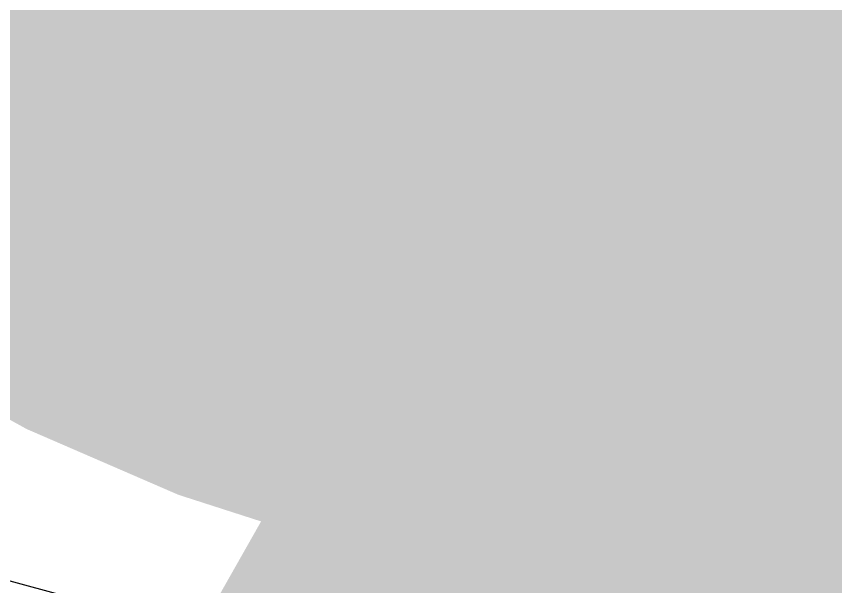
# Model space of a CAD drawing. Header units: inches. Extents: x -18 to 217, y -14 to 159.
# Drawn here: x 39.6293 to 39.9639, y 34.5681 to 34.8011 of the extents above; entities that cross this region are included whole.
import ezdxf

# ---------------------------------------------------------------- set-up
doc = ezdxf.new("R2010")
doc.units = ezdxf.units.IN
for name, color, linetype in [('Bottom Layer', 5, 'Continuous'), ('Dimension', 6, 'Continuous'), ('Fabrication', 76, 'Continuous'), ('Top Layer', 1, 'Continuous'), ('Top Overlay', 2, 'Continuous')]:
    doc.layers.add(name, color=color, linetype=linetype)

msp = doc.modelspace()

# ---------------------------------------------------------------- linework, layer by layer
at = {"layer": 'Bottom Layer', "const_width": 0.254}
msp.add_lwpolyline([(39.79293, 34.70748, -0.410559), (39.39057, 35.3965)], format="xyb", dxfattribs=at)
msp.add_lwpolyline([(39.79293, 34.70748), (40.73418, 34.4459)], dxfattribs=at)
at = {"layer": 'Bottom Layer', "const_width": 0.127}
msp.add_lwpolyline([(39.72943, 34.70748, 1), (39.85643, 34.70748, 1)], format="xyb", close=True, dxfattribs=at)
msp.add_lwpolyline([(39.72943, 34.70748, 1), (39.85643, 34.70748, 1)], format="xyb", close=True, dxfattribs=at)
at = {"layer": 'Dimension', "const_width": 0.254}
msp.add_lwpolyline([(29.16305, -5.34744), (42.36283, 43.91478)], dxfattribs=at)
for points in [[(58.31, 19.467, 1), (13.31, 19.467, 1)], [(54.56034, 19.46693, 1), (17.06033, 19.46693, 1)]]:
    msp.add_lwpolyline(points, format="xyb", close=True, dxfattribs=at)
at = {"layer": 'Fabrication', "const_width": 0.0127}
msp.add_lwpolyline([(39.83045, 34.95648, -0.476876), (38.92475, 34.22281)], format="xyb", dxfattribs=at)
msp.add_lwpolyline([(39.83045, 34.95648, -0.476876), (38.92475, 34.22281)], format="xyb", dxfattribs=at)
msp.add_lwpolyline([(39.83045, 34.95648, -0.476876), (38.92475, 34.22281)], format="xyb", dxfattribs=at)
msp.add_lwpolyline([(39.83045, 34.95648, -0.476876), (38.92475, 34.22281)], format="xyb", dxfattribs=at)
for points in [[(39.89903, 34.80766), (39.90502, 34.79458)], [(39.89903, 34.80766), (39.90502, 34.79458)], [(39.90502, 34.79458), (39.91391, 34.77515)], [(39.90502, 34.79458), (39.91391, 34.77515)], [(39.91391, 34.77515), (39.9168, 34.76882)], [(39.91391, 34.77515), (39.9168, 34.76882)], [(39.9168, 34.76882), (39.9216, 34.7583)], [(39.9168, 34.76882), (39.9216, 34.7583)], [(39.9216, 34.7583), (39.92731, 34.74582)], [(39.9216, 34.7583), (39.92731, 34.74582)], [(39.92731, 34.74582), (39.93428, 34.73053)], [(39.92731, 34.74582), (39.93428, 34.73053)], [(39.93428, 34.73053), (39.94363, 34.71001)], [(39.93428, 34.73053), (39.94363, 34.71001)], [(39.94363, 34.71001), (39.98415, 34.62079)], [(39.94363, 34.71001), (39.98415, 34.62079)]]:
    msp.add_lwpolyline(points, dxfattribs=at)
at = {"layer": 'Fabrication', "const_width": 0.00635}
for points in [[(39.90184, 34.79458, 1), (39.90819, 34.79458, 1)], [(39.90184, 34.79458, 1), (39.90819, 34.79458, 1)], [(39.90184, 34.79458, 1), (39.90819, 34.79458, 1)], [(39.90184, 34.79458, 1), (39.90819, 34.79458, 1)], [(39.91073, 34.77515, 1), (39.91708, 34.77515, 1)], [(39.91073, 34.77515, 1), (39.91708, 34.77515, 1)], [(39.91073, 34.77515, 1), (39.91708, 34.77515, 1)], [(39.91073, 34.77515, 1), (39.91708, 34.77515, 1)], [(39.91363, 34.76882, 1), (39.91998, 34.76882, 1)], [(39.91363, 34.76882, 1), (39.91998, 34.76882, 1)], [(39.91363, 34.76882, 1), (39.91998, 34.76882, 1)], [(39.91363, 34.76882, 1), (39.91998, 34.76882, 1)], [(39.91843, 34.7583, 1), (39.92478, 34.7583, 1)], [(39.91843, 34.7583, 1), (39.92478, 34.7583, 1)], [(39.91843, 34.7583, 1), (39.92478, 34.7583, 1)], [(39.91843, 34.7583, 1), (39.92478, 34.7583, 1)], [(39.92413, 34.74582, 1), (39.93048, 34.74582, 1)], [(39.92413, 34.74582, 1), (39.93048, 34.74582, 1)], [(39.92413, 34.74582, 1), (39.93048, 34.74582, 1)], [(39.92413, 34.74582, 1), (39.93048, 34.74582, 1)], [(39.93111, 34.73053, 1), (39.93746, 34.73053, 1)], [(39.93111, 34.73053, 1), (39.93746, 34.73053, 1)], [(39.93111, 34.73053, 1), (39.93746, 34.73053, 1)], [(39.93111, 34.73053, 1), (39.93746, 34.73053, 1)], [(39.94045, 34.71001, 1), (39.9468, 34.71001, 1)], [(39.94045, 34.71001, 1), (39.9468, 34.71001, 1)], [(39.94045, 34.71001, 1), (39.9468, 34.71001, 1)], [(39.94045, 34.71001, 1), (39.9468, 34.71001, 1)]]:
    msp.add_lwpolyline(points, format="xyb", close=True, dxfattribs=at)
at = {"layer": 'Top Layer'}
msp.add_line((37.9709, 35.01405), (41.35687, 34.10677), dxfattribs=at)
at = {"layer": 'Top Layer', "const_width": 2.032}
msp.add_lwpolyline([(23.95966, 38.67549, -0.53877), (58.06216, 22.88544)], format="xyb", dxfattribs=at)
at = {"layer": 'Top Overlay', "const_width": 0.254}
msp.add_lwpolyline([(50.81035, 19.46693, 1), (20.81035, 19.46693, 1)], format="xyb", close=True, dxfattribs=at)

doc.saveas('drawing.dxf')
